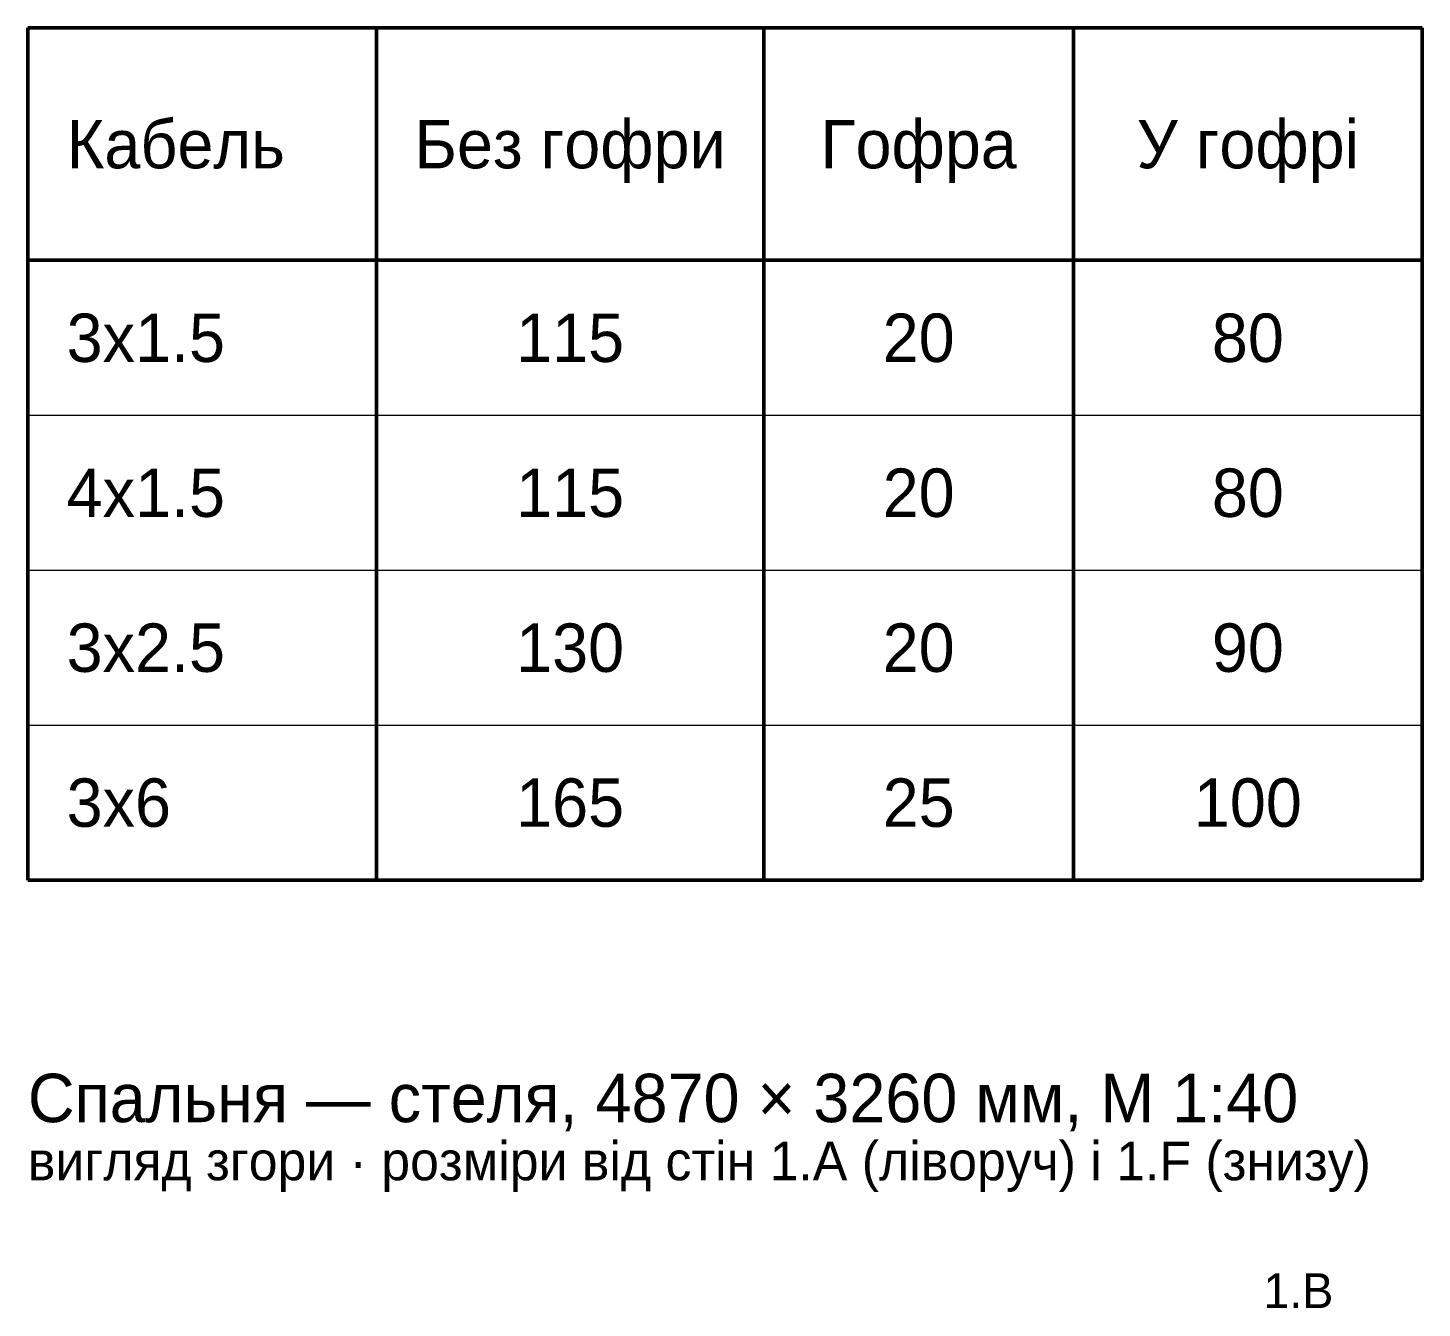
# Paper-space layout '07 Розгортки' of a CAD drawing. Header units: millimetres. Extents: x 0 to 841, y 0 to 594.
# Drawn here: x 79.9 to 151.9, y 307.9 to 374 of the extents above; entities that cross this region are included whole.
import ezdxf
from ezdxf.enums import TextEntityAlignment as Align

# ---------------------------------------------------------------- set-up
doc = ezdxf.new("R2010")
doc.units = ezdxf.units.MM
for name, color, linetype in [('A-SHEET', 7, 'Continuous'), ('A-TEXT', 7, 'Continuous'), ('E-ELEV', 7, 'Continuous')]:
    doc.layers.add(name, color=color, linetype=linetype)
doc.styles.add('PLEX_LIGHT', font='IBMPlexSans-Light.ttf')

psp = doc.layouts.new('07 Розгортки')

# ---------------------------------------------------------------- linework, layer by layer
at = {"layer": 'A-SHEET', "lineweight": 50}
for p, q in [((79.94, 374.004), (151.94, 374.004)), ((79.94, 374.004), (79.94, 330.004)), ((97.94, 374.004), (97.94, 330.004)), ((117.94, 374.004), (117.94, 330.004)), ((133.94, 374.004), (133.94, 330.004)), ((151.94, 374.004), (151.94, 330.004)), ((79.94, 362.004), (151.94, 362.004)), ((79.94, 330.004), (151.94, 330.004))]:
    psp.add_line(p, q, dxfattribs=at)
at = {"layer": 'A-SHEET', "lineweight": 18}
for p, q in [((79.94, 354.004), (151.94, 354.004)), ((79.94, 346.004), (151.94, 346.004)), ((79.94, 338.004), (151.94, 338.004))]:
    psp.add_line(p, q, dxfattribs=at)

# ---------------------------------------------------------------- texts
at = {"layer": 'A-TEXT', "style": 'PLEX_LIGHT'}
for s, p in [('Кабель', (81.94, 368.004)), ('3x1.5', (81.94, 358.004)), ('4x1.5', (81.94, 350.004)), ('3x2.5', (81.94, 342.004)), ('3x6', (81.94, 334.004))]:
    psp.add_text(s, height=2.5, dxfattribs=at).set_placement(p, align=Align.MIDDLE_LEFT)
for s, p in [('Без гофри', (107.94, 368.004)), ('Гофра', (125.94, 368.004)), ('У гофрі', (142.94, 368.004)), ('20', (125.94, 358.004)), ('80', (142.94, 358.004)), ('115', (107.94, 358.004)), ('115', (107.94, 350.004)), ('20', (125.94, 350.004)), ('80', (142.94, 350.004)), ('130', (107.94, 342.004)), ('20', (125.94, 342.004)), ('90', (142.94, 342.004)), ('165', (107.94, 334.004)), ('25', (125.94, 334.004)), ('100', (142.94, 334.004))]:
    psp.add_text(s, height=2.5, dxfattribs=at).set_placement(p, align=Align.MIDDLE_CENTER)
at = {"layer": 'E-ELEV', "true_color": 0x29251f, "style": 'PLEX_LIGHT'}
for s, height, p in [('Спальня — стеля, 4870 × 3260 мм, М 1:40', 2.5, (79.94, 318.754)), ('вигляд згори · розміри від стін 1.A (ліворуч) і 1.F (знизу)', 2, (79.94, 315.504))]:
    psp.add_text(s, height=height, dxfattribs=at).set_placement(p, align=Align.MIDDLE_LEFT)
at = {"layer": 'E-ELEV', "true_color": 0x9a9288, "style": 'PLEX_LIGHT'}
psp.add_text('1.B', height=1.8, dxfattribs=at).set_placement((145.552, 308.804), align=Align.MIDDLE_CENTER)

doc.saveas('drawing.dxf')
